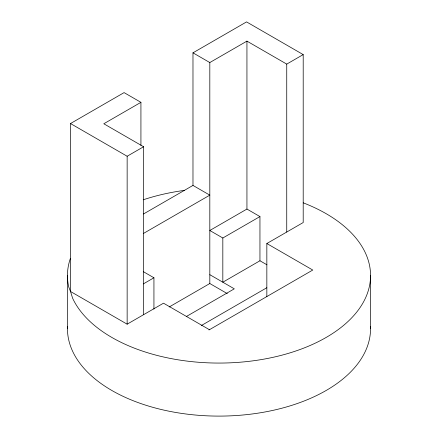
<?xml version="1.0" encoding="UTF-8"?>
<svg xmlns="http://www.w3.org/2000/svg" width="438" height="438" viewBox="0 0 438 438"><rect width="100%" height="100%" fill="white"/><g stroke="black" fill="none" stroke-linecap="round" stroke-linejoin="round"><path stroke-width="0.66" d="M303.2 202.816A151.553 87.496 0 0 1 307.273 346.693A151.553 87.496 0 0 1 72.615 298.218L70.502 291.478L70.502 123.543L124.085 92.61L140.926 102.333L140.926 145.383M143.516 213.974L192.977 185.416L192.977 52.834L246.556 21.9L303.2 54.602L303.2 222.537L266.841 243.528L266.841 296.564M140.926 102.333L103.801 123.762L143.604 146.746L143.604 314.681M192.977 52.834L209.813 62.557L246.939 41.123L286.742 64.107L303.2 54.602M70.502 123.543L127.146 156.246L143.604 146.746M143.281 233.553L209.813 195.14L192.977 185.416M259.953 216.575L246.939 209.057L209.813 230.492L222.827 238.004L259.953 216.575L259.953 260.769L222.827 282.198L222.827 238.004M143.33 283.906L153.935 277.78L153.935 309.053M70.502 291.478L127.146 324.18L163.505 303.189L209.43 329.704M169.188 306.983L209.813 283.523L227.311 293.624M186.615 316.362L234.308 288.828L209.813 274.686M201.294 325.565L266.841 287.722M208.975 329.973L312.77 270.043L266.841 243.528M259.953 260.769L266.939 264.798M143.292 271.631L153.935 277.78M70.283 290.92L68.744 286.989A151.553 87.496 0 0 1 70.359 258.502M370.553 275.568L370.553 328.604M286.742 64.107L286.742 232.041M246.939 41.123L246.939 209.057M209.813 62.557L209.813 283.523M127.146 156.246L127.146 324.18M67.447 275.568L67.447 328.604M370.51 326.584A151.553 87.496 0 0 1 219 416.1A151.553 87.496 0 0 1 67.49 326.584M143.226 199.794A151.553 87.496 0 0 1 184.414 190.382"/></g></svg>
